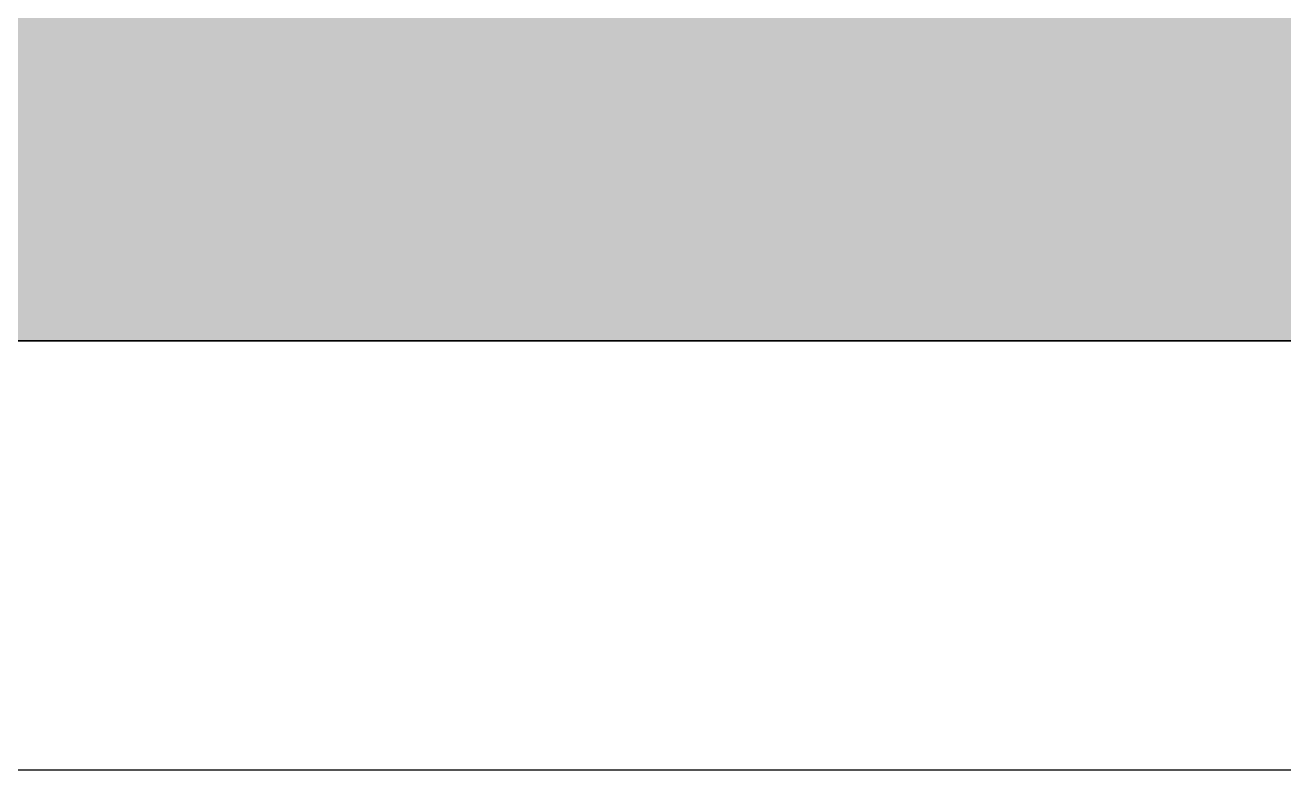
# Model space of a CAD drawing. Header units: millimetres. Extents: x 922366 to 1647943, y -534868 to 518781.
# Drawn here: x 1090510 to 1149200, y 383209 to 417920 of the extents above; entities that cross this region are included whole.
import ezdxf

# ---------------------------------------------------------------- set-up
doc = ezdxf.new("R2010")
doc.units = ezdxf.units.MM
doc.layers.get('Defpoints').update_dxf_attribs({"color": 137})

msp = doc.modelspace()

# ---------------------------------------------------------------- hatches: boundary and pattern name
h = msp.add_hatch(color=252)
h.dxf.hatch_style = 1
h.paths.add_polyline_path([(1150787.7, 431632.2), (1150187.7, 431632.2), (1150187.7, 431662.2), (1150187.7, 431692.2), (1150287.7, 432392.2), (1150862.7, 432392.2), (1150862.7, 433692.2), (1149457.7, 433692.2), (1149437.7, 433592.2), (1149437.7, 433392.2), (1150047.7, 433392.2), (1150047.7, 432892.2), (1150147.7, 432892.2), (1150147.7, 432722.2), (1147945.2, 432722.2), (1147945.2, 432892.2), (1148047.7, 433392.2), (1148687.7, 433392.2), (1148687.7, 435532.2), (1135937.7, 435532.2), (1135937.7, 433142.2), (1136062.7, 433142.2), (1136062.7, 432882.2), (1130087.7, 432882.2), (1130087.7, 433142.2), (1130187.7, 435532.2), (1120837.7, 435532.2), (1120837.7, 433642.2), (1120937.7, 433642.2), (1120937.7, 433472.2), (1119237.7, 433472.2), (1119237.7, 433642.2), (1119337.7, 434032.2), (1106687.7, 434032.2), (1106687.7, 433642.2), (1106787.7, 433642.2), (1106787.7, 433472.2), (1105587.7, 433472.2), (1105587.7, 433642.2), (1105617.7, 435542.2), (1101509.1, 435542.2), (1092876.6, 435842.2), (1070799.9, 435842.2), (1068255.3, 439542.2), (1050970.8, 439542.2), (1030382, 440742.2), (943237.3, 451125.2), (943237.3, 403208.9), (1508871.9, 403208.9), (1508871.9, 414928.3), (1407039.5, 422542.2), (1339451.6, 428542.2), (1315750.3, 428388.2), (1300400.2, 428977.2), (1283573.1, 429622.8), (1276737.7, 429885.1), (1240359.9, 431342.2), (1240359.9, 425638.4), (1174469.4, 425638.4), (1174469.4, 430111.5), (1165869.5, 430111.5), (1164987.7, 430111.5), (1164987.7, 431632.2), (1164387.7, 431632.2), (1164387.7, 431692.2), (1164487.7, 432392.2), (1165062.7, 432392.2), (1165062.7, 433542.2), (1152877.7, 433542.2), (1152877.7, 433692.2), (1151212.7, 433692.2), (1151212.7, 432392.2), (1151787.7, 432392.2), (1151787.7, 431692.2), (1151887.7, 431692.2), (1151887.7, 431632.2), (1151287.7, 431632.2), (1151287.7, 430296.1), (1150787.7, 430292.2)])

# ---------------------------------------------------------------- linework, layer by layer
at = {"layer": 'Defpoints'}
for points in [[(1518762.7, 518780.9), (943237.3, 518780.9), (943237.3, 383208.9), (1518762.7, 383208.9)], [(1488762.7, 498780.9), (962337.7, 498780.9), (962337.7, 403208.9), (1488762.7, 403208.9)]]:
    msp.add_lwpolyline(points, close=True, dxfattribs=at)
msp.add_lwpolyline([(1508871.9, 403208.9), (943237.3, 403208.9)], dxfattribs=at)

doc.saveas('drawing.dxf')
